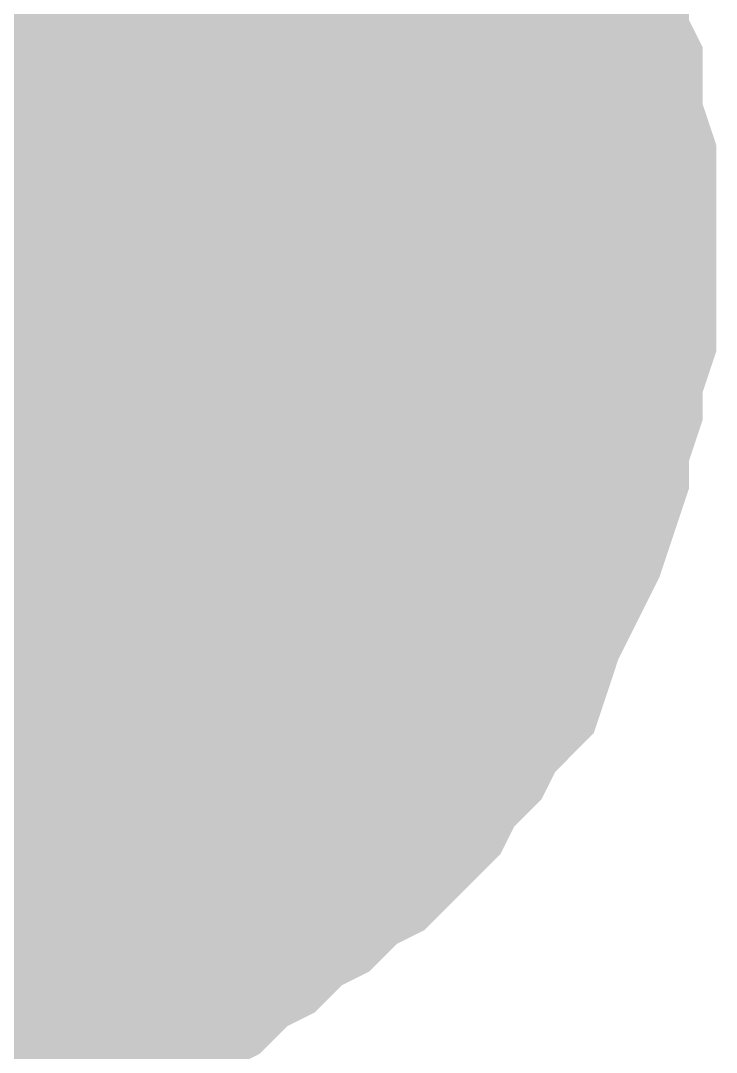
# Model space of a CAD drawing. Header units: inches. Extents: x 0 to 16.9, y 0 to 11.7.
# Drawn here: x 6.58179 to 6.60133, y 4.34724 to 4.37618 of the extents above; entities that cross this region are included whole.
import ezdxf

# ---------------------------------------------------------------- set-up
doc = ezdxf.new("R2010")
doc.units = ezdxf.units.IN
doc.header["$MEASUREMENT"] = 0
doc.layers.add('Sheet', color=255, linetype='Continuous')

msp = doc.modelspace()

# ---------------------------------------------------------------- linework, layer by layer
at = {"layer": 'Sheet'}
msp.add_lwpolyline([(6.564807, 4.370081, 0.02, 0.02, 1), (6.584807, 4.370081, 0.02, 0.02, 1)], format="xyseb", close=True, dxfattribs=at)
for points in [[(6.590796, 4.382527, 0.0118, 0.0118, 0), (6.591567, 4.381756, 0.0118, 0.0118, 0), (6.591953, 4.380984, 0.0118, 0.0118, 0), (6.592725, 4.380212, 0.0118, 0.0118, 0), (6.59311, 4.379441, 0.0118, 0.0118, 0), (6.593496, 4.378669, 0.0118, 0.0118, 0), (6.593882, 4.377511, 0.0118, 0.0118, 0), (6.594268, 4.37674, 0.0118, 0.0118, 0), (6.594654, 4.375968, 0.0118, 0.0118, 0), (6.594654, 4.37481, 0.0118, 0.0118, 0), (6.595039, 4.374039, 0.0118, 0.0118, 0), (6.595039, 4.372881, 0.0118, 0.0118, 0), (6.595425, 4.371723, 0.0118, 0.0118, 0), (6.595425, 4.370952, 0.0118, 0.0118, 0), (6.595425, 4.369794, 0.0118, 0.0118, 0)], [(6.590796, 4.382527, 0.0118, 0.0118, 0), (6.591567, 4.381756, 0.0118, 0.0118, 0), (6.591953, 4.380984, 0.0118, 0.0118, 0), (6.592725, 4.380212, 0.0118, 0.0118, 0), (6.59311, 4.379441, 0.0118, 0.0118, 0), (6.593496, 4.378669, 0.0118, 0.0118, 0), (6.593882, 4.377511, 0.0118, 0.0118, 0), (6.594268, 4.37674, 0.0118, 0.0118, 0), (6.594654, 4.375968, 0.0118, 0.0118, 0), (6.594654, 4.37481, 0.0118, 0.0118, 0), (6.595039, 4.374039, 0.0118, 0.0118, 0), (6.595039, 4.372881, 0.0118, 0.0118, 0), (6.595425, 4.371723, 0.0118, 0.0118, 0), (6.595425, 4.370952, 0.0118, 0.0118, 0), (6.595425, 4.369794, 0.0118, 0.0118, 0)], [(6.590796, 4.382527, 0.0118, 0.0118, 0), (6.591567, 4.381756, 0.0118, 0.0118, 0), (6.591953, 4.380984, 0.0118, 0.0118, 0), (6.592725, 4.380212, 0.0118, 0.0118, 0), (6.59311, 4.379441, 0.0118, 0.0118, 0), (6.593496, 4.378669, 0.0118, 0.0118, 0), (6.593882, 4.377511, 0.0118, 0.0118, 0), (6.594268, 4.37674, 0.0118, 0.0118, 0), (6.594654, 4.375968, 0.0118, 0.0118, 0), (6.594654, 4.37481, 0.0118, 0.0118, 0), (6.595039, 4.374039, 0.0118, 0.0118, 0), (6.595039, 4.372881, 0.0118, 0.0118, 0), (6.595425, 4.371723, 0.0118, 0.0118, 0), (6.595425, 4.370952, 0.0118, 0.0118, 0), (6.595425, 4.369794, 0.0118, 0.0118, 0)], [(6.590796, 4.382527, 0.0118, 0.0118, 0), (6.591567, 4.381756, 0.0118, 0.0118, 0), (6.591953, 4.380984, 0.0118, 0.0118, 0), (6.592725, 4.380212, 0.0118, 0.0118, 0), (6.59311, 4.379441, 0.0118, 0.0118, 0), (6.593496, 4.378669, 0.0118, 0.0118, 0), (6.593882, 4.377511, 0.0118, 0.0118, 0), (6.594268, 4.37674, 0.0118, 0.0118, 0), (6.594654, 4.375968, 0.0118, 0.0118, 0), (6.594654, 4.37481, 0.0118, 0.0118, 0), (6.595039, 4.374039, 0.0118, 0.0118, 0), (6.595039, 4.372881, 0.0118, 0.0118, 0), (6.595425, 4.371723, 0.0118, 0.0118, 0), (6.595425, 4.370952, 0.0118, 0.0118, 0), (6.595425, 4.369794, 0.0118, 0.0118, 0)], [(6.590796, 4.382527, 0.0118, 0.0118, 0), (6.591567, 4.381756, 0.0118, 0.0118, 0), (6.591953, 4.380984, 0.0118, 0.0118, 0), (6.592725, 4.380212, 0.0118, 0.0118, 0), (6.59311, 4.379441, 0.0118, 0.0118, 0), (6.593496, 4.378669, 0.0118, 0.0118, 0), (6.593882, 4.377511, 0.0118, 0.0118, 0), (6.594268, 4.37674, 0.0118, 0.0118, 0), (6.594654, 4.375968, 0.0118, 0.0118, 0), (6.594654, 4.37481, 0.0118, 0.0118, 0), (6.595039, 4.374039, 0.0118, 0.0118, 0), (6.595039, 4.372881, 0.0118, 0.0118, 0), (6.595425, 4.371723, 0.0118, 0.0118, 0), (6.595425, 4.370952, 0.0118, 0.0118, 0), (6.595425, 4.369794, 0.0118, 0.0118, 0)], [(6.590796, 4.382527, 0.0118, 0.0118, 0), (6.591567, 4.381756, 0.0118, 0.0118, 0), (6.591953, 4.380984, 0.0118, 0.0118, 0), (6.592725, 4.380212, 0.0118, 0.0118, 0), (6.59311, 4.379441, 0.0118, 0.0118, 0), (6.593496, 4.378669, 0.0118, 0.0118, 0), (6.593882, 4.377511, 0.0118, 0.0118, 0), (6.594268, 4.37674, 0.0118, 0.0118, 0), (6.594654, 4.375968, 0.0118, 0.0118, 0), (6.594654, 4.37481, 0.0118, 0.0118, 0), (6.595039, 4.374039, 0.0118, 0.0118, 0), (6.595039, 4.372881, 0.0118, 0.0118, 0), (6.595425, 4.371723, 0.0118, 0.0118, 0), (6.595425, 4.370952, 0.0118, 0.0118, 0), (6.595425, 4.369794, 0.0118, 0.0118, 0)], [(6.593496, 4.378669, 0.0039, 0.0039, 0), (6.593882, 4.377511, 0.0039, 0.0039, 0), (6.594268, 4.37674, 0.0039, 0.0039, 0), (6.594654, 4.375968, 0.0039, 0.0039, 0), (6.594654, 4.37481, 0.0039, 0.0039, 0), (6.595039, 4.374039, 0.0039, 0.0039, 0), (6.595039, 4.372881, 0.0039, 0.0039, 0), (6.595425, 4.371723, 0.0039, 0.0039, 0), (6.595425, 4.370952, 0.0039, 0.0039, 0), (6.595425, 4.369794, 0.0039, 0.0039, 0)], [(6.593496, 4.378669, 0.0039, 0.0039, 0), (6.593882, 4.377511, 0.0039, 0.0039, 0), (6.594268, 4.37674, 0.0039, 0.0039, 0), (6.594654, 4.375968, 0.0039, 0.0039, 0), (6.594654, 4.37481, 0.0039, 0.0039, 0), (6.595039, 4.374039, 0.0039, 0.0039, 0), (6.595039, 4.372881, 0.0039, 0.0039, 0), (6.595425, 4.371723, 0.0039, 0.0039, 0), (6.595425, 4.370952, 0.0039, 0.0039, 0), (6.595425, 4.369794, 0.0039, 0.0039, 0)], [(6.593496, 4.378669, 0.0039, 0.0039, 0), (6.593882, 4.377511, 0.0039, 0.0039, 0), (6.594268, 4.37674, 0.0039, 0.0039, 0), (6.594654, 4.375968, 0.0039, 0.0039, 0), (6.594654, 4.37481, 0.0039, 0.0039, 0), (6.595039, 4.374039, 0.0039, 0.0039, 0), (6.595039, 4.372881, 0.0039, 0.0039, 0), (6.595425, 4.371723, 0.0039, 0.0039, 0), (6.595425, 4.370952, 0.0039, 0.0039, 0), (6.595425, 4.369794, 0.0039, 0.0039, 0)], [(6.593496, 4.378669, 0.0039, 0.0039, 0), (6.593882, 4.377511, 0.0039, 0.0039, 0), (6.594268, 4.37674, 0.0039, 0.0039, 0), (6.594654, 4.375968, 0.0039, 0.0039, 0), (6.594654, 4.37481, 0.0039, 0.0039, 0), (6.595039, 4.374039, 0.0039, 0.0039, 0), (6.595039, 4.372881, 0.0039, 0.0039, 0), (6.595425, 4.371723, 0.0039, 0.0039, 0), (6.595425, 4.370952, 0.0039, 0.0039, 0), (6.595425, 4.369794, 0.0039, 0.0039, 0)], [(6.593496, 4.378669, 0.0039, 0.0039, 0), (6.593882, 4.377511, 0.0039, 0.0039, 0), (6.594268, 4.37674, 0.0039, 0.0039, 0), (6.594654, 4.375968, 0.0039, 0.0039, 0), (6.594654, 4.37481, 0.0039, 0.0039, 0), (6.595039, 4.374039, 0.0039, 0.0039, 0), (6.595039, 4.372881, 0.0039, 0.0039, 0), (6.595425, 4.371723, 0.0039, 0.0039, 0), (6.595425, 4.370952, 0.0039, 0.0039, 0), (6.595425, 4.369794, 0.0039, 0.0039, 0)], [(6.593496, 4.378669, 0.0039, 0.0039, 0), (6.593882, 4.377511, 0.0039, 0.0039, 0), (6.594268, 4.37674, 0.0039, 0.0039, 0), (6.594654, 4.375968, 0.0039, 0.0039, 0), (6.594654, 4.37481, 0.0039, 0.0039, 0), (6.595039, 4.374039, 0.0039, 0.0039, 0), (6.595039, 4.372881, 0.0039, 0.0039, 0), (6.595425, 4.371723, 0.0039, 0.0039, 0), (6.595425, 4.370952, 0.0039, 0.0039, 0), (6.595425, 4.369794, 0.0039, 0.0039, 0)], [(6.595425, 4.369794, 0.0118, 0.0118, 0), (6.595425, 4.368637, 0.0118, 0.0118, 0), (6.595425, 4.367865, 0.0118, 0.0118, 0), (6.595039, 4.366707, 0.0118, 0.0118, 0), (6.595039, 4.365936, 0.0118, 0.0118, 0), (6.594654, 4.364778, 0.0118, 0.0118, 0), (6.594654, 4.364006, 0.0118, 0.0118, 0), (6.594268, 4.362849, 0.0118, 0.0118, 0), (6.593882, 4.362077, 0.0118, 0.0118, 0), (6.593496, 4.361305, 0.0118, 0.0118, 0), (6.59311, 4.360534, 0.0118, 0.0118, 0), (6.592725, 4.359376, 0.0118, 0.0118, 0), (6.591953, 4.358604, 0.0118, 0.0118, 0), (6.591567, 4.357833, 0.0118, 0.0118, 0), (6.590796, 4.357061, 0.0118, 0.0118, 0), (6.59041, 4.356289, 0.0118, 0.0118, 0), (6.589639, 4.355518, 0.0118, 0.0118, 0), (6.588867, 4.355132, 0.0118, 0.0118, 0), (6.588096, 4.35436, 0.0118, 0.0118, 0), (6.587324, 4.353974, 0.0118, 0.0118, 0), (6.586552, 4.353203, 0.0118, 0.0118, 0), (6.585781, 4.352817, 0.0118, 0.0118, 0), (6.585009, 4.352045, 0.0118, 0.0118, 0), (6.584238, 4.351659, 0.0118, 0.0118, 0), (6.583081, 4.351273, 0.0118, 0.0118, 0), (6.582309, 4.350887, 0.0118, 0.0118, 0), (6.581538, 4.350502, 0.0118, 0.0118, 0), (6.58038, 4.350502, 0.0118, 0.0118, 0), (6.579609, 4.350116, 0.0118, 0.0118, 0), (6.578451, 4.350116, 0.0118, 0.0118, 0), (6.577294, 4.34973, 0.0118, 0.0118, 0), (6.576523, 4.34973, 0.0118, 0.0118, 0), (6.575365, 4.34973, 0.0118, 0.0118, 0)], [(6.595425, 4.369794, 0.0118, 0.0118, 0), (6.595425, 4.368637, 0.0118, 0.0118, 0), (6.595425, 4.367865, 0.0118, 0.0118, 0), (6.595039, 4.366707, 0.0118, 0.0118, 0), (6.595039, 4.365936, 0.0118, 0.0118, 0), (6.594654, 4.364778, 0.0118, 0.0118, 0), (6.594654, 4.364006, 0.0118, 0.0118, 0), (6.594268, 4.362849, 0.0118, 0.0118, 0), (6.593882, 4.362077, 0.0118, 0.0118, 0), (6.593496, 4.361305, 0.0118, 0.0118, 0), (6.59311, 4.360534, 0.0118, 0.0118, 0), (6.592725, 4.359376, 0.0118, 0.0118, 0), (6.591953, 4.358604, 0.0118, 0.0118, 0), (6.591567, 4.357833, 0.0118, 0.0118, 0), (6.590796, 4.357061, 0.0118, 0.0118, 0), (6.59041, 4.356289, 0.0118, 0.0118, 0), (6.589639, 4.355518, 0.0118, 0.0118, 0), (6.588867, 4.355132, 0.0118, 0.0118, 0), (6.588096, 4.35436, 0.0118, 0.0118, 0), (6.587324, 4.353974, 0.0118, 0.0118, 0), (6.586552, 4.353203, 0.0118, 0.0118, 0), (6.585781, 4.352817, 0.0118, 0.0118, 0), (6.585009, 4.352045, 0.0118, 0.0118, 0), (6.584238, 4.351659, 0.0118, 0.0118, 0), (6.583081, 4.351273, 0.0118, 0.0118, 0), (6.582309, 4.350887, 0.0118, 0.0118, 0), (6.581538, 4.350502, 0.0118, 0.0118, 0), (6.58038, 4.350502, 0.0118, 0.0118, 0), (6.579609, 4.350116, 0.0118, 0.0118, 0), (6.578451, 4.350116, 0.0118, 0.0118, 0), (6.577294, 4.34973, 0.0118, 0.0118, 0), (6.576523, 4.34973, 0.0118, 0.0118, 0), (6.575365, 4.34973, 0.0118, 0.0118, 0)], [(6.595425, 4.369794, 0.0118, 0.0118, 0), (6.595425, 4.368637, 0.0118, 0.0118, 0), (6.595425, 4.367865, 0.0118, 0.0118, 0), (6.595039, 4.366707, 0.0118, 0.0118, 0), (6.595039, 4.365936, 0.0118, 0.0118, 0), (6.594654, 4.364778, 0.0118, 0.0118, 0), (6.594654, 4.364006, 0.0118, 0.0118, 0), (6.594268, 4.362849, 0.0118, 0.0118, 0), (6.593882, 4.362077, 0.0118, 0.0118, 0), (6.593496, 4.361305, 0.0118, 0.0118, 0), (6.59311, 4.360534, 0.0118, 0.0118, 0), (6.592725, 4.359376, 0.0118, 0.0118, 0), (6.591953, 4.358604, 0.0118, 0.0118, 0), (6.591567, 4.357833, 0.0118, 0.0118, 0), (6.590796, 4.357061, 0.0118, 0.0118, 0), (6.59041, 4.356289, 0.0118, 0.0118, 0), (6.589639, 4.355518, 0.0118, 0.0118, 0), (6.588867, 4.355132, 0.0118, 0.0118, 0), (6.588096, 4.35436, 0.0118, 0.0118, 0), (6.587324, 4.353974, 0.0118, 0.0118, 0), (6.586552, 4.353203, 0.0118, 0.0118, 0), (6.585781, 4.352817, 0.0118, 0.0118, 0), (6.585009, 4.352045, 0.0118, 0.0118, 0), (6.584238, 4.351659, 0.0118, 0.0118, 0), (6.583081, 4.351273, 0.0118, 0.0118, 0), (6.582309, 4.350887, 0.0118, 0.0118, 0), (6.581538, 4.350502, 0.0118, 0.0118, 0), (6.58038, 4.350502, 0.0118, 0.0118, 0), (6.579609, 4.350116, 0.0118, 0.0118, 0), (6.578451, 4.350116, 0.0118, 0.0118, 0), (6.577294, 4.34973, 0.0118, 0.0118, 0), (6.576523, 4.34973, 0.0118, 0.0118, 0), (6.575365, 4.34973, 0.0118, 0.0118, 0)], [(6.595425, 4.369794, 0.0118, 0.0118, 0), (6.595425, 4.368637, 0.0118, 0.0118, 0), (6.595425, 4.367865, 0.0118, 0.0118, 0), (6.595039, 4.366707, 0.0118, 0.0118, 0), (6.595039, 4.365936, 0.0118, 0.0118, 0), (6.594654, 4.364778, 0.0118, 0.0118, 0), (6.594654, 4.364006, 0.0118, 0.0118, 0), (6.594268, 4.362849, 0.0118, 0.0118, 0), (6.593882, 4.362077, 0.0118, 0.0118, 0), (6.593496, 4.361305, 0.0118, 0.0118, 0), (6.59311, 4.360534, 0.0118, 0.0118, 0), (6.592725, 4.359376, 0.0118, 0.0118, 0), (6.591953, 4.358604, 0.0118, 0.0118, 0), (6.591567, 4.357833, 0.0118, 0.0118, 0), (6.590796, 4.357061, 0.0118, 0.0118, 0), (6.59041, 4.356289, 0.0118, 0.0118, 0), (6.589639, 4.355518, 0.0118, 0.0118, 0), (6.588867, 4.355132, 0.0118, 0.0118, 0), (6.588096, 4.35436, 0.0118, 0.0118, 0), (6.587324, 4.353974, 0.0118, 0.0118, 0), (6.586552, 4.353203, 0.0118, 0.0118, 0), (6.585781, 4.352817, 0.0118, 0.0118, 0), (6.585009, 4.352045, 0.0118, 0.0118, 0), (6.584238, 4.351659, 0.0118, 0.0118, 0), (6.583081, 4.351273, 0.0118, 0.0118, 0), (6.582309, 4.350887, 0.0118, 0.0118, 0), (6.581538, 4.350502, 0.0118, 0.0118, 0), (6.58038, 4.350502, 0.0118, 0.0118, 0), (6.579609, 4.350116, 0.0118, 0.0118, 0), (6.578451, 4.350116, 0.0118, 0.0118, 0), (6.577294, 4.34973, 0.0118, 0.0118, 0), (6.576523, 4.34973, 0.0118, 0.0118, 0), (6.575365, 4.34973, 0.0118, 0.0118, 0)], [(6.595425, 4.369794, 0.0118, 0.0118, 0), (6.595425, 4.368637, 0.0118, 0.0118, 0), (6.595425, 4.367865, 0.0118, 0.0118, 0), (6.595039, 4.366707, 0.0118, 0.0118, 0), (6.595039, 4.365936, 0.0118, 0.0118, 0), (6.594654, 4.364778, 0.0118, 0.0118, 0), (6.594654, 4.364006, 0.0118, 0.0118, 0), (6.594268, 4.362849, 0.0118, 0.0118, 0), (6.593882, 4.362077, 0.0118, 0.0118, 0), (6.593496, 4.361305, 0.0118, 0.0118, 0), (6.59311, 4.360534, 0.0118, 0.0118, 0), (6.592725, 4.359376, 0.0118, 0.0118, 0), (6.591953, 4.358604, 0.0118, 0.0118, 0), (6.591567, 4.357833, 0.0118, 0.0118, 0), (6.590796, 4.357061, 0.0118, 0.0118, 0), (6.59041, 4.356289, 0.0118, 0.0118, 0), (6.589639, 4.355518, 0.0118, 0.0118, 0), (6.588867, 4.355132, 0.0118, 0.0118, 0), (6.588096, 4.35436, 0.0118, 0.0118, 0), (6.587324, 4.353974, 0.0118, 0.0118, 0), (6.586552, 4.353203, 0.0118, 0.0118, 0), (6.585781, 4.352817, 0.0118, 0.0118, 0), (6.585009, 4.352045, 0.0118, 0.0118, 0), (6.584238, 4.351659, 0.0118, 0.0118, 0), (6.583081, 4.351273, 0.0118, 0.0118, 0), (6.582309, 4.350887, 0.0118, 0.0118, 0), (6.581538, 4.350502, 0.0118, 0.0118, 0), (6.58038, 4.350502, 0.0118, 0.0118, 0), (6.579609, 4.350116, 0.0118, 0.0118, 0), (6.578451, 4.350116, 0.0118, 0.0118, 0), (6.577294, 4.34973, 0.0118, 0.0118, 0), (6.576523, 4.34973, 0.0118, 0.0118, 0), (6.575365, 4.34973, 0.0118, 0.0118, 0)], [(6.595425, 4.369794, 0.0118, 0.0118, 0), (6.595425, 4.368637, 0.0118, 0.0118, 0), (6.595425, 4.367865, 0.0118, 0.0118, 0), (6.595039, 4.366707, 0.0118, 0.0118, 0), (6.595039, 4.365936, 0.0118, 0.0118, 0), (6.594654, 4.364778, 0.0118, 0.0118, 0), (6.594654, 4.364006, 0.0118, 0.0118, 0), (6.594268, 4.362849, 0.0118, 0.0118, 0), (6.593882, 4.362077, 0.0118, 0.0118, 0), (6.593496, 4.361305, 0.0118, 0.0118, 0), (6.59311, 4.360534, 0.0118, 0.0118, 0), (6.592725, 4.359376, 0.0118, 0.0118, 0), (6.591953, 4.358604, 0.0118, 0.0118, 0), (6.591567, 4.357833, 0.0118, 0.0118, 0), (6.590796, 4.357061, 0.0118, 0.0118, 0), (6.59041, 4.356289, 0.0118, 0.0118, 0), (6.589639, 4.355518, 0.0118, 0.0118, 0), (6.588867, 4.355132, 0.0118, 0.0118, 0), (6.588096, 4.35436, 0.0118, 0.0118, 0), (6.587324, 4.353974, 0.0118, 0.0118, 0), (6.586552, 4.353203, 0.0118, 0.0118, 0), (6.585781, 4.352817, 0.0118, 0.0118, 0), (6.585009, 4.352045, 0.0118, 0.0118, 0), (6.584238, 4.351659, 0.0118, 0.0118, 0), (6.583081, 4.351273, 0.0118, 0.0118, 0), (6.582309, 4.350887, 0.0118, 0.0118, 0), (6.581538, 4.350502, 0.0118, 0.0118, 0), (6.58038, 4.350502, 0.0118, 0.0118, 0), (6.579609, 4.350116, 0.0118, 0.0118, 0), (6.578451, 4.350116, 0.0118, 0.0118, 0), (6.577294, 4.34973, 0.0118, 0.0118, 0), (6.576523, 4.34973, 0.0118, 0.0118, 0), (6.575365, 4.34973, 0.0118, 0.0118, 0)], [(6.595425, 4.369794, 0.0118, 0.0118, 0), (6.595425, 4.369794, 0.0118, 0.0118, 0), (6.595425, 4.369794, 0.0118, 0.0118, 0), (6.595425, 4.369794, 0.0118, 0.0118, 0), (6.595425, 4.369794, 0.0118, 0.0118, 0), (6.595425, 4.369794, 0.0118, 0.0118, 0), (6.595425, 4.369794, 0.0118, 0.0118, 0), (6.595425, 4.369794, 0.0118, 0.0118, 0), (6.595425, 4.369794, 0.0118, 0.0118, 0), (6.595425, 4.369794, 0.0118, 0.0118, 0), (6.595425, 4.369794, 0.0118, 0.0118, 0), (6.595425, 4.369794, 0.0118, 0.0118, 0), (6.595425, 4.369794, 0.0118, 0.0118, 0), (6.595425, 4.369794, 0.0118, 0.0118, 0), (6.595425, 4.369794, 0.0118, 0.0118, 0), (6.595425, 4.369794, 0.0118, 0.0118, 0), (6.595425, 4.369794, 0.0118, 0.0118, 0), (6.595425, 4.369794, 0.0118, 0.0118, 0), (6.595425, 4.369794, 0.0118, 0.0118, 0), (6.595425, 4.369794, 0.0118, 0.0118, 0), (6.595425, 4.369794, 0.0118, 0.0118, 0), (6.595425, 4.369794, 0.0118, 0.0118, 0), (6.595425, 4.369794, 0.0118, 0.0118, 0), (6.595425, 4.369794, 0.0118, 0.0118, 0), (6.595425, 4.369794, 0.0118, 0.0118, 0), (6.595425, 4.369794, 0.0118, 0.0118, 0), (6.595425, 4.369794, 0.0118, 0.0118, 0), (6.595425, 4.369794, 0.0118, 0.0118, 0), (6.595425, 4.369794, 0.0118, 0.0118, 0), (6.595425, 4.369794, 0.0118, 0.0118, 0), (6.595425, 4.369794, 0.0118, 0.0118, 0), (6.595425, 4.369794, 0.0118, 0.0118, 0), (6.595425, 4.369794, 0.0118, 0.0118, 0)], [(6.595425, 4.369794, 0.0118, 0.0118, 0), (6.595425, 4.369794, 0.0118, 0.0118, 0)], [(6.595425, 4.369794, 0.0118, 0.0118, 0), (6.595425, 4.369794, 0.0118, 0.0118, 0), (6.595425, 4.369794, 0.0118, 0.0118, 0), (6.595425, 4.369794, 0.0118, 0.0118, 0), (6.595425, 4.369794, 0.0118, 0.0118, 0), (6.595425, 4.369794, 0.0118, 0.0118, 0), (6.595425, 4.369794, 0.0118, 0.0118, 0), (6.595425, 4.369794, 0.0118, 0.0118, 0), (6.595425, 4.369794, 0.0118, 0.0118, 0), (6.595425, 4.369794, 0.0118, 0.0118, 0), (6.595425, 4.369794, 0.0118, 0.0118, 0), (6.595425, 4.369794, 0.0118, 0.0118, 0), (6.595425, 4.369794, 0.0118, 0.0118, 0), (6.595425, 4.369794, 0.0118, 0.0118, 0), (6.595425, 4.369794, 0.0118, 0.0118, 0), (6.595425, 4.369794, 0.0118, 0.0118, 0), (6.595425, 4.369794, 0.0118, 0.0118, 0), (6.595425, 4.369794, 0.0118, 0.0118, 0), (6.595425, 4.369794, 0.0118, 0.0118, 0), (6.595425, 4.369794, 0.0118, 0.0118, 0), (6.595425, 4.369794, 0.0118, 0.0118, 0), (6.595425, 4.369794, 0.0118, 0.0118, 0), (6.595425, 4.369794, 0.0118, 0.0118, 0), (6.595425, 4.369794, 0.0118, 0.0118, 0), (6.595425, 4.369794, 0.0118, 0.0118, 0), (6.595425, 4.369794, 0.0118, 0.0118, 0), (6.595425, 4.369794, 0.0118, 0.0118, 0), (6.595425, 4.369794, 0.0118, 0.0118, 0), (6.595425, 4.369794, 0.0118, 0.0118, 0), (6.595425, 4.369794, 0.0118, 0.0118, 0), (6.595425, 4.369794, 0.0118, 0.0118, 0), (6.595425, 4.369794, 0.0118, 0.0118, 0), (6.595425, 4.369794, 0.0118, 0.0118, 0)], [(6.595425, 4.369794, 0.0118, 0.0118, 0), (6.595425, 4.369794, 0.0118, 0.0118, 0)], [(6.595425, 4.369794, 0.0118, 0.0118, 0), (6.595425, 4.369794, 0.0118, 0.0118, 0), (6.595425, 4.369794, 0.0118, 0.0118, 0), (6.595425, 4.369794, 0.0118, 0.0118, 0), (6.595425, 4.369794, 0.0118, 0.0118, 0), (6.595425, 4.369794, 0.0118, 0.0118, 0), (6.595425, 4.369794, 0.0118, 0.0118, 0), (6.595425, 4.369794, 0.0118, 0.0118, 0), (6.595425, 4.369794, 0.0118, 0.0118, 0), (6.595425, 4.369794, 0.0118, 0.0118, 0), (6.595425, 4.369794, 0.0118, 0.0118, 0), (6.595425, 4.369794, 0.0118, 0.0118, 0), (6.595425, 4.369794, 0.0118, 0.0118, 0), (6.595425, 4.369794, 0.0118, 0.0118, 0), (6.595425, 4.369794, 0.0118, 0.0118, 0), (6.595425, 4.369794, 0.0118, 0.0118, 0), (6.595425, 4.369794, 0.0118, 0.0118, 0), (6.595425, 4.369794, 0.0118, 0.0118, 0), (6.595425, 4.369794, 0.0118, 0.0118, 0), (6.595425, 4.369794, 0.0118, 0.0118, 0), (6.595425, 4.369794, 0.0118, 0.0118, 0), (6.595425, 4.369794, 0.0118, 0.0118, 0), (6.595425, 4.369794, 0.0118, 0.0118, 0), (6.595425, 4.369794, 0.0118, 0.0118, 0), (6.595425, 4.369794, 0.0118, 0.0118, 0), (6.595425, 4.369794, 0.0118, 0.0118, 0), (6.595425, 4.369794, 0.0118, 0.0118, 0), (6.595425, 4.369794, 0.0118, 0.0118, 0), (6.595425, 4.369794, 0.0118, 0.0118, 0), (6.595425, 4.369794, 0.0118, 0.0118, 0), (6.595425, 4.369794, 0.0118, 0.0118, 0), (6.595425, 4.369794, 0.0118, 0.0118, 0), (6.595425, 4.369794, 0.0118, 0.0118, 0)], [(6.595425, 4.369794, 0.0118, 0.0118, 0), (6.595425, 4.369794, 0.0118, 0.0118, 0)], [(6.595425, 4.369794, 0.0118, 0.0118, 0), (6.595425, 4.369794, 0.0118, 0.0118, 0), (6.595425, 4.369794, 0.0118, 0.0118, 0), (6.595425, 4.369794, 0.0118, 0.0118, 0), (6.595425, 4.369794, 0.0118, 0.0118, 0), (6.595425, 4.369794, 0.0118, 0.0118, 0), (6.595425, 4.369794, 0.0118, 0.0118, 0), (6.595425, 4.369794, 0.0118, 0.0118, 0), (6.595425, 4.369794, 0.0118, 0.0118, 0), (6.595425, 4.369794, 0.0118, 0.0118, 0), (6.595425, 4.369794, 0.0118, 0.0118, 0), (6.595425, 4.369794, 0.0118, 0.0118, 0), (6.595425, 4.369794, 0.0118, 0.0118, 0), (6.595425, 4.369794, 0.0118, 0.0118, 0), (6.595425, 4.369794, 0.0118, 0.0118, 0), (6.595425, 4.369794, 0.0118, 0.0118, 0), (6.595425, 4.369794, 0.0118, 0.0118, 0), (6.595425, 4.369794, 0.0118, 0.0118, 0), (6.595425, 4.369794, 0.0118, 0.0118, 0), (6.595425, 4.369794, 0.0118, 0.0118, 0), (6.595425, 4.369794, 0.0118, 0.0118, 0), (6.595425, 4.369794, 0.0118, 0.0118, 0), (6.595425, 4.369794, 0.0118, 0.0118, 0), (6.595425, 4.369794, 0.0118, 0.0118, 0), (6.595425, 4.369794, 0.0118, 0.0118, 0), (6.595425, 4.369794, 0.0118, 0.0118, 0), (6.595425, 4.369794, 0.0118, 0.0118, 0), (6.595425, 4.369794, 0.0118, 0.0118, 0), (6.595425, 4.369794, 0.0118, 0.0118, 0), (6.595425, 4.369794, 0.0118, 0.0118, 0), (6.595425, 4.369794, 0.0118, 0.0118, 0), (6.595425, 4.369794, 0.0118, 0.0118, 0), (6.595425, 4.369794, 0.0118, 0.0118, 0)], [(6.595425, 4.369794, 0.0118, 0.0118, 0), (6.595425, 4.369794, 0.0118, 0.0118, 0)], [(6.595425, 4.369794, 0.0118, 0.0118, 0), (6.595425, 4.369794, 0.0118, 0.0118, 0), (6.595425, 4.369794, 0.0118, 0.0118, 0), (6.595425, 4.369794, 0.0118, 0.0118, 0), (6.595425, 4.369794, 0.0118, 0.0118, 0), (6.595425, 4.369794, 0.0118, 0.0118, 0), (6.595425, 4.369794, 0.0118, 0.0118, 0), (6.595425, 4.369794, 0.0118, 0.0118, 0), (6.595425, 4.369794, 0.0118, 0.0118, 0), (6.595425, 4.369794, 0.0118, 0.0118, 0), (6.595425, 4.369794, 0.0118, 0.0118, 0), (6.595425, 4.369794, 0.0118, 0.0118, 0), (6.595425, 4.369794, 0.0118, 0.0118, 0), (6.595425, 4.369794, 0.0118, 0.0118, 0), (6.595425, 4.369794, 0.0118, 0.0118, 0), (6.595425, 4.369794, 0.0118, 0.0118, 0), (6.595425, 4.369794, 0.0118, 0.0118, 0), (6.595425, 4.369794, 0.0118, 0.0118, 0), (6.595425, 4.369794, 0.0118, 0.0118, 0), (6.595425, 4.369794, 0.0118, 0.0118, 0), (6.595425, 4.369794, 0.0118, 0.0118, 0), (6.595425, 4.369794, 0.0118, 0.0118, 0), (6.595425, 4.369794, 0.0118, 0.0118, 0), (6.595425, 4.369794, 0.0118, 0.0118, 0), (6.595425, 4.369794, 0.0118, 0.0118, 0), (6.595425, 4.369794, 0.0118, 0.0118, 0), (6.595425, 4.369794, 0.0118, 0.0118, 0), (6.595425, 4.369794, 0.0118, 0.0118, 0), (6.595425, 4.369794, 0.0118, 0.0118, 0), (6.595425, 4.369794, 0.0118, 0.0118, 0), (6.595425, 4.369794, 0.0118, 0.0118, 0), (6.595425, 4.369794, 0.0118, 0.0118, 0), (6.595425, 4.369794, 0.0118, 0.0118, 0)], [(6.595425, 4.369794, 0.0118, 0.0118, 0), (6.595425, 4.369794, 0.0118, 0.0118, 0)], [(6.595425, 4.369794, 0.0118, 0.0118, 0), (6.595425, 4.369794, 0.0118, 0.0118, 0), (6.595425, 4.369794, 0.0118, 0.0118, 0), (6.595425, 4.369794, 0.0118, 0.0118, 0), (6.595425, 4.369794, 0.0118, 0.0118, 0), (6.595425, 4.369794, 0.0118, 0.0118, 0), (6.595425, 4.369794, 0.0118, 0.0118, 0), (6.595425, 4.369794, 0.0118, 0.0118, 0), (6.595425, 4.369794, 0.0118, 0.0118, 0), (6.595425, 4.369794, 0.0118, 0.0118, 0), (6.595425, 4.369794, 0.0118, 0.0118, 0), (6.595425, 4.369794, 0.0118, 0.0118, 0), (6.595425, 4.369794, 0.0118, 0.0118, 0), (6.595425, 4.369794, 0.0118, 0.0118, 0), (6.595425, 4.369794, 0.0118, 0.0118, 0), (6.595425, 4.369794, 0.0118, 0.0118, 0), (6.595425, 4.369794, 0.0118, 0.0118, 0), (6.595425, 4.369794, 0.0118, 0.0118, 0), (6.595425, 4.369794, 0.0118, 0.0118, 0), (6.595425, 4.369794, 0.0118, 0.0118, 0), (6.595425, 4.369794, 0.0118, 0.0118, 0), (6.595425, 4.369794, 0.0118, 0.0118, 0), (6.595425, 4.369794, 0.0118, 0.0118, 0), (6.595425, 4.369794, 0.0118, 0.0118, 0), (6.595425, 4.369794, 0.0118, 0.0118, 0), (6.595425, 4.369794, 0.0118, 0.0118, 0), (6.595425, 4.369794, 0.0118, 0.0118, 0), (6.595425, 4.369794, 0.0118, 0.0118, 0), (6.595425, 4.369794, 0.0118, 0.0118, 0), (6.595425, 4.369794, 0.0118, 0.0118, 0), (6.595425, 4.369794, 0.0118, 0.0118, 0), (6.595425, 4.369794, 0.0118, 0.0118, 0), (6.595425, 4.369794, 0.0118, 0.0118, 0)], [(6.595425, 4.369794, 0.0118, 0.0118, 0), (6.595425, 4.369794, 0.0118, 0.0118, 0)], [(6.595425, 4.369794, 0.0039, 0.0039, 0), (6.595425, 4.368637, 0.0039, 0.0039, 0), (6.595425, 4.367865, 0.0039, 0.0039, 0), (6.595039, 4.366707, 0.0039, 0.0039, 0), (6.595039, 4.365936, 0.0039, 0.0039, 0), (6.594654, 4.364778, 0.0039, 0.0039, 0), (6.594654, 4.364006, 0.0039, 0.0039, 0), (6.594268, 4.362849, 0.0039, 0.0039, 0), (6.593882, 4.362077, 0.0039, 0.0039, 0), (6.593496, 4.361305, 0.0039, 0.0039, 0), (6.59311, 4.360534, 0.0039, 0.0039, 0), (6.592725, 4.359376, 0.0039, 0.0039, 0), (6.591953, 4.358604, 0.0039, 0.0039, 0), (6.591567, 4.357833, 0.0039, 0.0039, 0), (6.590796, 4.357061, 0.0039, 0.0039, 0), (6.59041, 4.356289, 0.0039, 0.0039, 0), (6.589639, 4.355518, 0.0039, 0.0039, 0), (6.588867, 4.355132, 0.0039, 0.0039, 0), (6.588096, 4.35436, 0.0039, 0.0039, 0), (6.587324, 4.353974, 0.0039, 0.0039, 0), (6.586552, 4.353203, 0.0039, 0.0039, 0), (6.585781, 4.352817, 0.0039, 0.0039, 0), (6.585009, 4.352045, 0.0039, 0.0039, 0), (6.584238, 4.351659, 0.0039, 0.0039, 0), (6.583081, 4.351273, 0.0039, 0.0039, 0), (6.582309, 4.350887, 0.0039, 0.0039, 0), (6.581538, 4.350502, 0.0039, 0.0039, 0), (6.58038, 4.350502, 0.0039, 0.0039, 0), (6.579609, 4.350116, 0.0039, 0.0039, 0)], [(6.595425, 4.369794, 0.0039, 0.0039, 0), (6.595425, 4.368637, 0.0039, 0.0039, 0), (6.595425, 4.367865, 0.0039, 0.0039, 0), (6.595039, 4.366707, 0.0039, 0.0039, 0), (6.595039, 4.365936, 0.0039, 0.0039, 0), (6.594654, 4.364778, 0.0039, 0.0039, 0), (6.594654, 4.364006, 0.0039, 0.0039, 0), (6.594268, 4.362849, 0.0039, 0.0039, 0), (6.593882, 4.362077, 0.0039, 0.0039, 0), (6.593496, 4.361305, 0.0039, 0.0039, 0), (6.59311, 4.360534, 0.0039, 0.0039, 0), (6.592725, 4.359376, 0.0039, 0.0039, 0), (6.591953, 4.358604, 0.0039, 0.0039, 0), (6.591567, 4.357833, 0.0039, 0.0039, 0), (6.590796, 4.357061, 0.0039, 0.0039, 0), (6.59041, 4.356289, 0.0039, 0.0039, 0), (6.589639, 4.355518, 0.0039, 0.0039, 0), (6.588867, 4.355132, 0.0039, 0.0039, 0), (6.588096, 4.35436, 0.0039, 0.0039, 0), (6.587324, 4.353974, 0.0039, 0.0039, 0), (6.586552, 4.353203, 0.0039, 0.0039, 0), (6.585781, 4.352817, 0.0039, 0.0039, 0), (6.585009, 4.352045, 0.0039, 0.0039, 0), (6.584238, 4.351659, 0.0039, 0.0039, 0), (6.583081, 4.351273, 0.0039, 0.0039, 0), (6.582309, 4.350887, 0.0039, 0.0039, 0), (6.581538, 4.350502, 0.0039, 0.0039, 0), (6.58038, 4.350502, 0.0039, 0.0039, 0), (6.579609, 4.350116, 0.0039, 0.0039, 0)], [(6.595425, 4.369794, 0.0039, 0.0039, 0), (6.595425, 4.368637, 0.0039, 0.0039, 0), (6.595425, 4.367865, 0.0039, 0.0039, 0), (6.595039, 4.366707, 0.0039, 0.0039, 0), (6.595039, 4.365936, 0.0039, 0.0039, 0), (6.594654, 4.364778, 0.0039, 0.0039, 0), (6.594654, 4.364006, 0.0039, 0.0039, 0), (6.594268, 4.362849, 0.0039, 0.0039, 0), (6.593882, 4.362077, 0.0039, 0.0039, 0), (6.593496, 4.361305, 0.0039, 0.0039, 0), (6.59311, 4.360534, 0.0039, 0.0039, 0), (6.592725, 4.359376, 0.0039, 0.0039, 0), (6.591953, 4.358604, 0.0039, 0.0039, 0), (6.591567, 4.357833, 0.0039, 0.0039, 0), (6.590796, 4.357061, 0.0039, 0.0039, 0), (6.59041, 4.356289, 0.0039, 0.0039, 0), (6.589639, 4.355518, 0.0039, 0.0039, 0), (6.588867, 4.355132, 0.0039, 0.0039, 0), (6.588096, 4.35436, 0.0039, 0.0039, 0), (6.587324, 4.353974, 0.0039, 0.0039, 0), (6.586552, 4.353203, 0.0039, 0.0039, 0), (6.585781, 4.352817, 0.0039, 0.0039, 0), (6.585009, 4.352045, 0.0039, 0.0039, 0), (6.584238, 4.351659, 0.0039, 0.0039, 0), (6.583081, 4.351273, 0.0039, 0.0039, 0), (6.582309, 4.350887, 0.0039, 0.0039, 0), (6.581538, 4.350502, 0.0039, 0.0039, 0), (6.58038, 4.350502, 0.0039, 0.0039, 0), (6.579609, 4.350116, 0.0039, 0.0039, 0)], [(6.595425, 4.369794, 0.0039, 0.0039, 0), (6.595425, 4.368637, 0.0039, 0.0039, 0), (6.595425, 4.367865, 0.0039, 0.0039, 0), (6.595039, 4.366707, 0.0039, 0.0039, 0), (6.595039, 4.365936, 0.0039, 0.0039, 0), (6.594654, 4.364778, 0.0039, 0.0039, 0), (6.594654, 4.364006, 0.0039, 0.0039, 0), (6.594268, 4.362849, 0.0039, 0.0039, 0), (6.593882, 4.362077, 0.0039, 0.0039, 0), (6.593496, 4.361305, 0.0039, 0.0039, 0), (6.59311, 4.360534, 0.0039, 0.0039, 0), (6.592725, 4.359376, 0.0039, 0.0039, 0), (6.591953, 4.358604, 0.0039, 0.0039, 0), (6.591567, 4.357833, 0.0039, 0.0039, 0), (6.590796, 4.357061, 0.0039, 0.0039, 0), (6.59041, 4.356289, 0.0039, 0.0039, 0), (6.589639, 4.355518, 0.0039, 0.0039, 0), (6.588867, 4.355132, 0.0039, 0.0039, 0), (6.588096, 4.35436, 0.0039, 0.0039, 0), (6.587324, 4.353974, 0.0039, 0.0039, 0), (6.586552, 4.353203, 0.0039, 0.0039, 0), (6.585781, 4.352817, 0.0039, 0.0039, 0), (6.585009, 4.352045, 0.0039, 0.0039, 0), (6.584238, 4.351659, 0.0039, 0.0039, 0), (6.583081, 4.351273, 0.0039, 0.0039, 0), (6.582309, 4.350887, 0.0039, 0.0039, 0), (6.581538, 4.350502, 0.0039, 0.0039, 0), (6.58038, 4.350502, 0.0039, 0.0039, 0), (6.579609, 4.350116, 0.0039, 0.0039, 0)], [(6.595425, 4.369794, 0.0039, 0.0039, 0), (6.595425, 4.368637, 0.0039, 0.0039, 0), (6.595425, 4.367865, 0.0039, 0.0039, 0), (6.595039, 4.366707, 0.0039, 0.0039, 0), (6.595039, 4.365936, 0.0039, 0.0039, 0), (6.594654, 4.364778, 0.0039, 0.0039, 0), (6.594654, 4.364006, 0.0039, 0.0039, 0), (6.594268, 4.362849, 0.0039, 0.0039, 0), (6.593882, 4.362077, 0.0039, 0.0039, 0), (6.593496, 4.361305, 0.0039, 0.0039, 0), (6.59311, 4.360534, 0.0039, 0.0039, 0), (6.592725, 4.359376, 0.0039, 0.0039, 0), (6.591953, 4.358604, 0.0039, 0.0039, 0), (6.591567, 4.357833, 0.0039, 0.0039, 0), (6.590796, 4.357061, 0.0039, 0.0039, 0), (6.59041, 4.356289, 0.0039, 0.0039, 0), (6.589639, 4.355518, 0.0039, 0.0039, 0), (6.588867, 4.355132, 0.0039, 0.0039, 0), (6.588096, 4.35436, 0.0039, 0.0039, 0), (6.587324, 4.353974, 0.0039, 0.0039, 0), (6.586552, 4.353203, 0.0039, 0.0039, 0), (6.585781, 4.352817, 0.0039, 0.0039, 0), (6.585009, 4.352045, 0.0039, 0.0039, 0), (6.584238, 4.351659, 0.0039, 0.0039, 0), (6.583081, 4.351273, 0.0039, 0.0039, 0), (6.582309, 4.350887, 0.0039, 0.0039, 0), (6.581538, 4.350502, 0.0039, 0.0039, 0), (6.58038, 4.350502, 0.0039, 0.0039, 0), (6.579609, 4.350116, 0.0039, 0.0039, 0)], [(6.595425, 4.369794, 0.0039, 0.0039, 0), (6.595425, 4.368637, 0.0039, 0.0039, 0), (6.595425, 4.367865, 0.0039, 0.0039, 0), (6.595039, 4.366707, 0.0039, 0.0039, 0), (6.595039, 4.365936, 0.0039, 0.0039, 0), (6.594654, 4.364778, 0.0039, 0.0039, 0), (6.594654, 4.364006, 0.0039, 0.0039, 0), (6.594268, 4.362849, 0.0039, 0.0039, 0), (6.593882, 4.362077, 0.0039, 0.0039, 0), (6.593496, 4.361305, 0.0039, 0.0039, 0), (6.59311, 4.360534, 0.0039, 0.0039, 0), (6.592725, 4.359376, 0.0039, 0.0039, 0), (6.591953, 4.358604, 0.0039, 0.0039, 0), (6.591567, 4.357833, 0.0039, 0.0039, 0), (6.590796, 4.357061, 0.0039, 0.0039, 0), (6.59041, 4.356289, 0.0039, 0.0039, 0), (6.589639, 4.355518, 0.0039, 0.0039, 0), (6.588867, 4.355132, 0.0039, 0.0039, 0), (6.588096, 4.35436, 0.0039, 0.0039, 0), (6.587324, 4.353974, 0.0039, 0.0039, 0), (6.586552, 4.353203, 0.0039, 0.0039, 0), (6.585781, 4.352817, 0.0039, 0.0039, 0), (6.585009, 4.352045, 0.0039, 0.0039, 0), (6.584238, 4.351659, 0.0039, 0.0039, 0), (6.583081, 4.351273, 0.0039, 0.0039, 0), (6.582309, 4.350887, 0.0039, 0.0039, 0), (6.581538, 4.350502, 0.0039, 0.0039, 0), (6.58038, 4.350502, 0.0039, 0.0039, 0), (6.579609, 4.350116, 0.0039, 0.0039, 0)], [(6.595425, 4.369794, 0.0039, 0.0039, 0), (6.595425, 4.369794, 0.0039, 0.0039, 0), (6.595425, 4.369794, 0.0039, 0.0039, 0), (6.595425, 4.369794, 0.0039, 0.0039, 0), (6.595425, 4.369794, 0.0039, 0.0039, 0), (6.595425, 4.369794, 0.0039, 0.0039, 0), (6.595425, 4.369794, 0.0039, 0.0039, 0), (6.595425, 4.369794, 0.0039, 0.0039, 0), (6.595425, 4.369794, 0.0039, 0.0039, 0), (6.595425, 4.369794, 0.0039, 0.0039, 0), (6.595425, 4.369794, 0.0039, 0.0039, 0), (6.595425, 4.369794, 0.0039, 0.0039, 0), (6.595425, 4.369794, 0.0039, 0.0039, 0), (6.595425, 4.369794, 0.0039, 0.0039, 0), (6.595425, 4.369794, 0.0039, 0.0039, 0), (6.595425, 4.369794, 0.0039, 0.0039, 0), (6.595425, 4.369794, 0.0039, 0.0039, 0), (6.595425, 4.369794, 0.0039, 0.0039, 0), (6.595425, 4.369794, 0.0039, 0.0039, 0), (6.595425, 4.369794, 0.0039, 0.0039, 0), (6.595425, 4.369794, 0.0039, 0.0039, 0), (6.595425, 4.369794, 0.0039, 0.0039, 0), (6.595425, 4.369794, 0.0039, 0.0039, 0), (6.595425, 4.369794, 0.0039, 0.0039, 0), (6.595425, 4.369794, 0.0039, 0.0039, 0), (6.595425, 4.369794, 0.0039, 0.0039, 0), (6.595425, 4.369794, 0.0039, 0.0039, 0), (6.595425, 4.369794, 0.0039, 0.0039, 0), (6.595425, 4.369794, 0.0039, 0.0039, 0), (6.595425, 4.369794, 0.0039, 0.0039, 0), (6.595425, 4.369794, 0.0039, 0.0039, 0), (6.595425, 4.369794, 0.0039, 0.0039, 0), (6.595425, 4.369794, 0.0039, 0.0039, 0)], [(6.595425, 4.369794, 0.0039, 0.0039, 0), (6.595425, 4.369794, 0.0039, 0.0039, 0)], [(6.595425, 4.369794, 0.0039, 0.0039, 0), (6.595425, 4.369794, 0.0039, 0.0039, 0), (6.595425, 4.369794, 0.0039, 0.0039, 0), (6.595425, 4.369794, 0.0039, 0.0039, 0), (6.595425, 4.369794, 0.0039, 0.0039, 0), (6.595425, 4.369794, 0.0039, 0.0039, 0), (6.595425, 4.369794, 0.0039, 0.0039, 0), (6.595425, 4.369794, 0.0039, 0.0039, 0), (6.595425, 4.369794, 0.0039, 0.0039, 0), (6.595425, 4.369794, 0.0039, 0.0039, 0), (6.595425, 4.369794, 0.0039, 0.0039, 0), (6.595425, 4.369794, 0.0039, 0.0039, 0), (6.595425, 4.369794, 0.0039, 0.0039, 0), (6.595425, 4.369794, 0.0039, 0.0039, 0), (6.595425, 4.369794, 0.0039, 0.0039, 0), (6.595425, 4.369794, 0.0039, 0.0039, 0), (6.595425, 4.369794, 0.0039, 0.0039, 0), (6.595425, 4.369794, 0.0039, 0.0039, 0), (6.595425, 4.369794, 0.0039, 0.0039, 0), (6.595425, 4.369794, 0.0039, 0.0039, 0), (6.595425, 4.369794, 0.0039, 0.0039, 0), (6.595425, 4.369794, 0.0039, 0.0039, 0), (6.595425, 4.369794, 0.0039, 0.0039, 0), (6.595425, 4.369794, 0.0039, 0.0039, 0), (6.595425, 4.369794, 0.0039, 0.0039, 0), (6.595425, 4.369794, 0.0039, 0.0039, 0), (6.595425, 4.369794, 0.0039, 0.0039, 0), (6.595425, 4.369794, 0.0039, 0.0039, 0), (6.595425, 4.369794, 0.0039, 0.0039, 0), (6.595425, 4.369794, 0.0039, 0.0039, 0), (6.595425, 4.369794, 0.0039, 0.0039, 0), (6.595425, 4.369794, 0.0039, 0.0039, 0), (6.595425, 4.369794, 0.0039, 0.0039, 0)], [(6.595425, 4.369794, 0.0039, 0.0039, 0), (6.595425, 4.369794, 0.0039, 0.0039, 0)], [(6.595425, 4.369794, 0.0039, 0.0039, 0), (6.595425, 4.369794, 0.0039, 0.0039, 0), (6.595425, 4.369794, 0.0039, 0.0039, 0), (6.595425, 4.369794, 0.0039, 0.0039, 0), (6.595425, 4.369794, 0.0039, 0.0039, 0), (6.595425, 4.369794, 0.0039, 0.0039, 0), (6.595425, 4.369794, 0.0039, 0.0039, 0), (6.595425, 4.369794, 0.0039, 0.0039, 0), (6.595425, 4.369794, 0.0039, 0.0039, 0), (6.595425, 4.369794, 0.0039, 0.0039, 0), (6.595425, 4.369794, 0.0039, 0.0039, 0), (6.595425, 4.369794, 0.0039, 0.0039, 0), (6.595425, 4.369794, 0.0039, 0.0039, 0), (6.595425, 4.369794, 0.0039, 0.0039, 0), (6.595425, 4.369794, 0.0039, 0.0039, 0), (6.595425, 4.369794, 0.0039, 0.0039, 0), (6.595425, 4.369794, 0.0039, 0.0039, 0), (6.595425, 4.369794, 0.0039, 0.0039, 0), (6.595425, 4.369794, 0.0039, 0.0039, 0), (6.595425, 4.369794, 0.0039, 0.0039, 0), (6.595425, 4.369794, 0.0039, 0.0039, 0), (6.595425, 4.369794, 0.0039, 0.0039, 0), (6.595425, 4.369794, 0.0039, 0.0039, 0), (6.595425, 4.369794, 0.0039, 0.0039, 0), (6.595425, 4.369794, 0.0039, 0.0039, 0), (6.595425, 4.369794, 0.0039, 0.0039, 0), (6.595425, 4.369794, 0.0039, 0.0039, 0), (6.595425, 4.369794, 0.0039, 0.0039, 0), (6.595425, 4.369794, 0.0039, 0.0039, 0), (6.595425, 4.369794, 0.0039, 0.0039, 0), (6.595425, 4.369794, 0.0039, 0.0039, 0), (6.595425, 4.369794, 0.0039, 0.0039, 0), (6.595425, 4.369794, 0.0039, 0.0039, 0)], [(6.595425, 4.369794, 0.0039, 0.0039, 0), (6.595425, 4.369794, 0.0039, 0.0039, 0)], [(6.595425, 4.369794, 0.0039, 0.0039, 0), (6.595425, 4.369794, 0.0039, 0.0039, 0), (6.595425, 4.369794, 0.0039, 0.0039, 0), (6.595425, 4.369794, 0.0039, 0.0039, 0), (6.595425, 4.369794, 0.0039, 0.0039, 0), (6.595425, 4.369794, 0.0039, 0.0039, 0), (6.595425, 4.369794, 0.0039, 0.0039, 0), (6.595425, 4.369794, 0.0039, 0.0039, 0), (6.595425, 4.369794, 0.0039, 0.0039, 0), (6.595425, 4.369794, 0.0039, 0.0039, 0), (6.595425, 4.369794, 0.0039, 0.0039, 0), (6.595425, 4.369794, 0.0039, 0.0039, 0), (6.595425, 4.369794, 0.0039, 0.0039, 0), (6.595425, 4.369794, 0.0039, 0.0039, 0), (6.595425, 4.369794, 0.0039, 0.0039, 0), (6.595425, 4.369794, 0.0039, 0.0039, 0), (6.595425, 4.369794, 0.0039, 0.0039, 0), (6.595425, 4.369794, 0.0039, 0.0039, 0), (6.595425, 4.369794, 0.0039, 0.0039, 0), (6.595425, 4.369794, 0.0039, 0.0039, 0), (6.595425, 4.369794, 0.0039, 0.0039, 0), (6.595425, 4.369794, 0.0039, 0.0039, 0), (6.595425, 4.369794, 0.0039, 0.0039, 0), (6.595425, 4.369794, 0.0039, 0.0039, 0), (6.595425, 4.369794, 0.0039, 0.0039, 0), (6.595425, 4.369794, 0.0039, 0.0039, 0), (6.595425, 4.369794, 0.0039, 0.0039, 0), (6.595425, 4.369794, 0.0039, 0.0039, 0), (6.595425, 4.369794, 0.0039, 0.0039, 0), (6.595425, 4.369794, 0.0039, 0.0039, 0), (6.595425, 4.369794, 0.0039, 0.0039, 0), (6.595425, 4.369794, 0.0039, 0.0039, 0), (6.595425, 4.369794, 0.0039, 0.0039, 0)], [(6.595425, 4.369794, 0.0039, 0.0039, 0), (6.595425, 4.369794, 0.0039, 0.0039, 0)], [(6.595425, 4.369794, 0.0039, 0.0039, 0), (6.595425, 4.369794, 0.0039, 0.0039, 0), (6.595425, 4.369794, 0.0039, 0.0039, 0), (6.595425, 4.369794, 0.0039, 0.0039, 0), (6.595425, 4.369794, 0.0039, 0.0039, 0), (6.595425, 4.369794, 0.0039, 0.0039, 0), (6.595425, 4.369794, 0.0039, 0.0039, 0), (6.595425, 4.369794, 0.0039, 0.0039, 0), (6.595425, 4.369794, 0.0039, 0.0039, 0), (6.595425, 4.369794, 0.0039, 0.0039, 0), (6.595425, 4.369794, 0.0039, 0.0039, 0), (6.595425, 4.369794, 0.0039, 0.0039, 0), (6.595425, 4.369794, 0.0039, 0.0039, 0), (6.595425, 4.369794, 0.0039, 0.0039, 0), (6.595425, 4.369794, 0.0039, 0.0039, 0), (6.595425, 4.369794, 0.0039, 0.0039, 0), (6.595425, 4.369794, 0.0039, 0.0039, 0), (6.595425, 4.369794, 0.0039, 0.0039, 0), (6.595425, 4.369794, 0.0039, 0.0039, 0), (6.595425, 4.369794, 0.0039, 0.0039, 0), (6.595425, 4.369794, 0.0039, 0.0039, 0), (6.595425, 4.369794, 0.0039, 0.0039, 0), (6.595425, 4.369794, 0.0039, 0.0039, 0), (6.595425, 4.369794, 0.0039, 0.0039, 0), (6.595425, 4.369794, 0.0039, 0.0039, 0), (6.595425, 4.369794, 0.0039, 0.0039, 0), (6.595425, 4.369794, 0.0039, 0.0039, 0), (6.595425, 4.369794, 0.0039, 0.0039, 0), (6.595425, 4.369794, 0.0039, 0.0039, 0), (6.595425, 4.369794, 0.0039, 0.0039, 0), (6.595425, 4.369794, 0.0039, 0.0039, 0), (6.595425, 4.369794, 0.0039, 0.0039, 0), (6.595425, 4.369794, 0.0039, 0.0039, 0)], [(6.595425, 4.369794, 0.0039, 0.0039, 0), (6.595425, 4.369794, 0.0039, 0.0039, 0)], [(6.595425, 4.369794, 0.0039, 0.0039, 0), (6.595425, 4.369794, 0.0039, 0.0039, 0), (6.595425, 4.369794, 0.0039, 0.0039, 0), (6.595425, 4.369794, 0.0039, 0.0039, 0), (6.595425, 4.369794, 0.0039, 0.0039, 0), (6.595425, 4.369794, 0.0039, 0.0039, 0), (6.595425, 4.369794, 0.0039, 0.0039, 0), (6.595425, 4.369794, 0.0039, 0.0039, 0), (6.595425, 4.369794, 0.0039, 0.0039, 0), (6.595425, 4.369794, 0.0039, 0.0039, 0), (6.595425, 4.369794, 0.0039, 0.0039, 0), (6.595425, 4.369794, 0.0039, 0.0039, 0), (6.595425, 4.369794, 0.0039, 0.0039, 0), (6.595425, 4.369794, 0.0039, 0.0039, 0), (6.595425, 4.369794, 0.0039, 0.0039, 0), (6.595425, 4.369794, 0.0039, 0.0039, 0), (6.595425, 4.369794, 0.0039, 0.0039, 0), (6.595425, 4.369794, 0.0039, 0.0039, 0), (6.595425, 4.369794, 0.0039, 0.0039, 0), (6.595425, 4.369794, 0.0039, 0.0039, 0), (6.595425, 4.369794, 0.0039, 0.0039, 0), (6.595425, 4.369794, 0.0039, 0.0039, 0), (6.595425, 4.369794, 0.0039, 0.0039, 0), (6.595425, 4.369794, 0.0039, 0.0039, 0), (6.595425, 4.369794, 0.0039, 0.0039, 0), (6.595425, 4.369794, 0.0039, 0.0039, 0), (6.595425, 4.369794, 0.0039, 0.0039, 0), (6.595425, 4.369794, 0.0039, 0.0039, 0), (6.595425, 4.369794, 0.0039, 0.0039, 0), (6.595425, 4.369794, 0.0039, 0.0039, 0), (6.595425, 4.369794, 0.0039, 0.0039, 0), (6.595425, 4.369794, 0.0039, 0.0039, 0), (6.595425, 4.369794, 0.0039, 0.0039, 0)], [(6.595425, 4.369794, 0.0039, 0.0039, 0), (6.595425, 4.369794, 0.0039, 0.0039, 0)]]:
    msp.add_lwpolyline(points, format="xyseb", dxfattribs=at)

doc.saveas('drawing.dxf')
